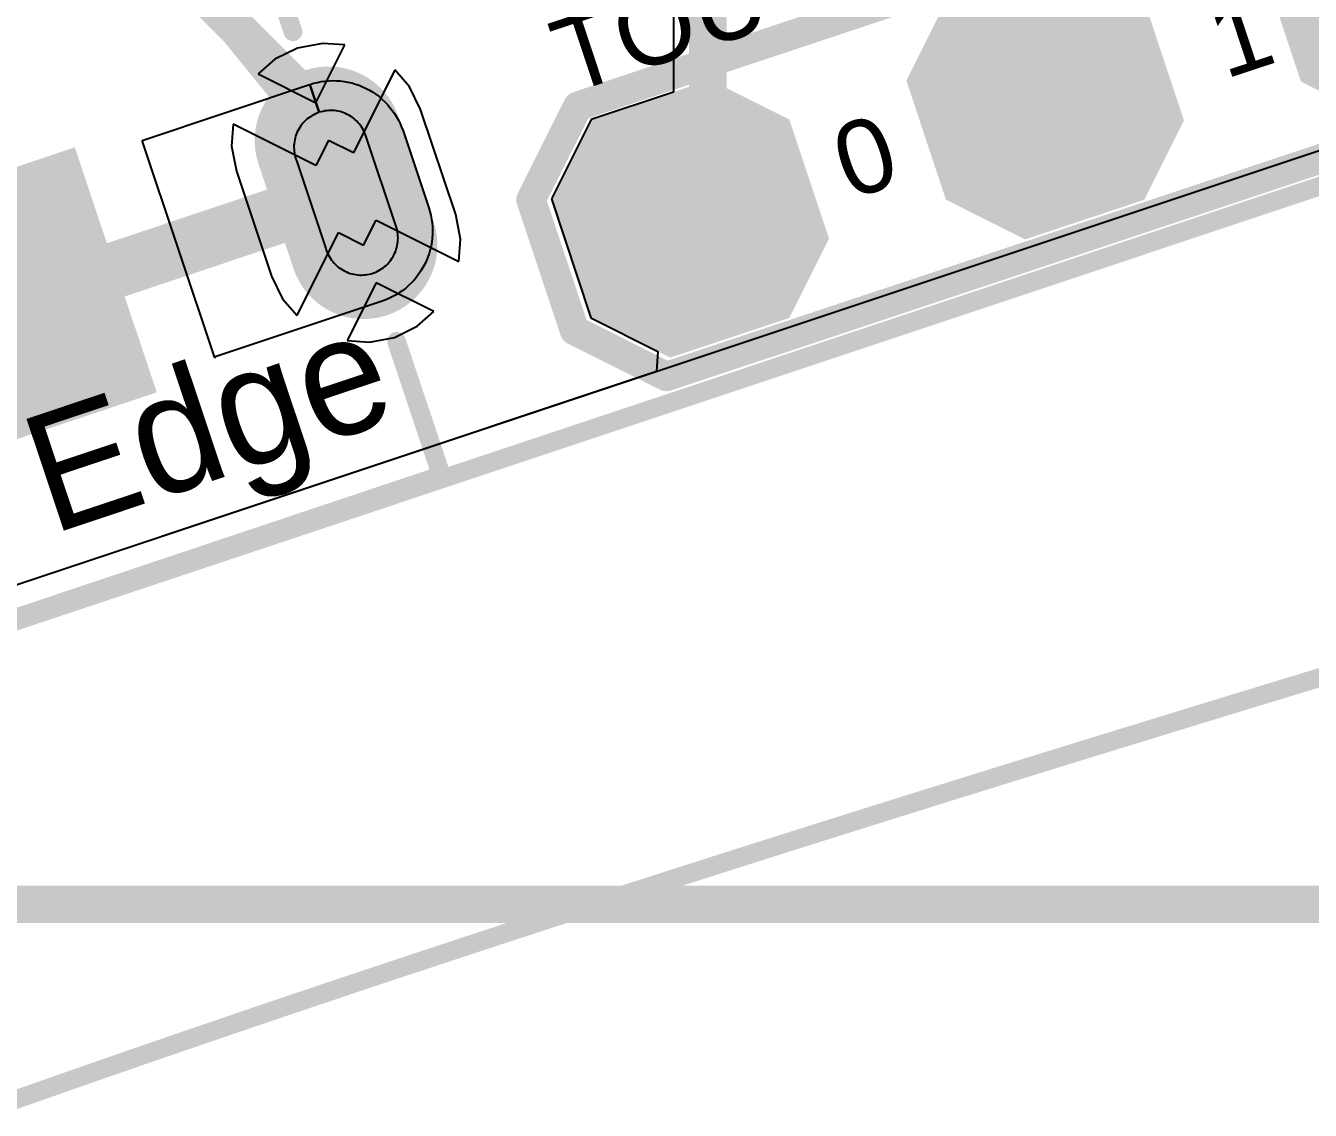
# Model space of a CAD drawing. Header units: millimetres. Extents: x -8 to 96, y -10 to 27.
# Drawn here: x 5.83 to 14.56, y -1.4 to 5.96 of the extents above; entities that cross this region are included whole.
import ezdxf

# ---------------------------------------------------------------- set-up
doc = ezdxf.new("R2010")
doc.units = ezdxf.units.MM
for name, color, linetype in [('BottomLayer', 5, 'Continuous'), ('BottomSolder', 6, 'Continuous'), ('Mechanical1', 6, 'Continuous'), ('Mechanical2', 216, 'Continuous'), ('MultiLayer', 9, 'Continuous'), ('PadHoleLayer', 156, 'Continuous'), ('TopLayer', 1, 'Continuous'), ('TopOverlay', 2, 'Continuous'), ('TopPaste', 8, 'Continuous'), ('TopSolder', 216, 'Continuous')]:
    doc.layers.add(name, color=color, linetype=linetype)
doc.styles.add('Arial', font='', dxfattribs={"height": 0.2})
doc.styles.get('Arial').set_extended_font_data('Arial')

# ---------------------------------------------------------------- blocks, each defined once
blk = doc.blocks.new('4_P___SMD_W____CON__3')
at = {"layer": 'TopLayer'}
for points in [[(0.375, 0.75), (-0.375, 0.75), (-0.75, 0.375), (-0.75, -0.375), (-0.375, -0.75), (0.375, -0.75), (0.75, -0.375), (0.75, 0.375)], [(2.915, 0.75), (2.165, 0.75), (1.79, 0.375), (1.79, -0.375), (2.165, -0.75), (2.915, -0.75), (3.29, -0.375), (3.29, 0.375)], [(5.455, 0.75), (4.705, 0.75), (4.33, 0.375), (4.33, -0.375), (4.705, -0.75), (5.455, -0.75), (5.83, -0.375), (5.83, 0.375)]]:
    blk.add_hatch(color=1, dxfattribs=at).paths.add_polyline_path(points)
at = {"layer": 'TopPaste'}
for points in [[(0.375, 0.75), (-0.375, 0.75), (-0.75, 0.375), (-0.75, -0.375), (-0.375, -0.75), (0.375, -0.75), (0.75, -0.375), (0.75, 0.375)], [(2.915, 0.75), (2.165, 0.75), (1.79, 0.375), (1.79, -0.375), (2.165, -0.75), (2.915, -0.75), (3.29, -0.375), (3.29, 0.375)], [(5.455, 0.75), (4.705, 0.75), (4.33, 0.375), (4.33, -0.375), (4.705, -0.75), (5.455, -0.75), (5.83, -0.375), (5.83, 0.375)]]:
    blk.add_hatch(color=8, dxfattribs=at).paths.add_polyline_path(points)
at = {"layer": 'TopSolder'}
for points in [[(0.4258, 0.8516), (-0.4258, 0.8516), (-0.8516, 0.4258), (-0.8516, -0.4258), (-0.4258, -0.8516), (0.4258, -0.8516), (0.8516, -0.4258), (0.8516, 0.4258)], [(2.9658, 0.8516), (2.1142, 0.8516), (1.6884, 0.4258), (1.6884, -0.4258), (2.1142, -0.8516), (2.9658, -0.8516), (3.3916, -0.4258), (3.3916, 0.4258)], [(5.5058, 0.8516), (4.6542, 0.8516), (4.2284, 0.4258), (4.2284, -0.4258), (4.6542, -0.8516), (5.5058, -0.8516), (5.9316, -0.4258), (5.9316, 0.4258)]]:
    blk.add_hatch(color=216, dxfattribs=at).paths.add_polyline_path(points)
at = {"layer": 'TopOverlay', "const_width": 0.2}
for points in [[(-0.9846, 0.4632), (-0.4826, 0.9652)], [(-0.4826, 0.9652), (-0.3797, 0.9652)], [(-0.3797, 0.9652), (8.102, 0.9652)], [(-0.9846, 0.4632), (-0.9846, -0.4716)], [(-0.9846, -0.4716), (-0.491, -0.9652)], [(-0.491, -0.9652), (8.1165, -0.9652)]]:
    blk.add_lwpolyline(points, dxfattribs=at)
at = {"layer": 'TopOverlay', "const_width": 0.1}
for points in [[(-0.5326, 0.9652, 1), (-0.4326, 0.9652, 1)], [(-0.5326, 0.9652, 1), (-0.4326, 0.9652, 1)], [(-0.4297, 0.9652, 1), (-0.3297, 0.9652, 1)], [(-0.4297, 0.9652, 1), (-0.3297, 0.9652, 1)], [(-1.0346, 0.4632, 1), (-0.9346, 0.4632, 1)], [(-1.0346, 0.4632, 1), (-0.9346, 0.4632, 1)], [(-1.0346, -0.4716, 1), (-0.9346, -0.4716, 1)], [(-1.0346, -0.4716, 1), (-0.9346, -0.4716, 1)], [(-0.541, -0.9652, 1), (-0.441, -0.9652, 1)], [(-0.541, -0.9652, 1), (-0.441, -0.9652, 1)]]:
    blk.add_lwpolyline(points, format="xyb", close=True, dxfattribs=at)
blk = doc.blocks.new('10118194_0001LF__47')
at = {"layer": 'BottomLayer'}
h = blk.add_hatch(color=5, dxfattribs=at)
edge = h.paths.add_edge_path()
edge.add_arc((3.5, -3.075), 0.4, 180, 360)
edge.add_line((3.9, -3.075), (3.9, -2.325))
edge.add_arc((3.5, -2.325), 0.4, 0, 180)
edge.add_line((3.1, -2.325), (3.1, -3.075))
at = {"layer": 'BottomSolder'}
h = blk.add_hatch(color=6, dxfattribs=at)
edge = h.paths.add_edge_path()
edge.add_arc((3.5, -3.075), 0.5016, 180, 360)
edge.add_line((4.0016, -3.075), (4.0016, -2.325))
edge.add_arc((3.5, -2.325), 0.5016, 0, 180)
edge.add_line((2.9984, -2.325), (2.9984, -3.075))
at = {"layer": 'MultiLayer'}
h = blk.add_hatch(color=9, dxfattribs=at)
edge = h.paths.add_edge_path()
edge.add_arc((3.5, -3.075), 0.4, 180, 360)
edge.add_line((3.9, -3.075), (3.9, -2.325))
edge.add_arc((3.5, -2.325), 0.4, 0, 180)
edge.add_line((3.1, -2.325), (3.1, -3.075))
at = {"layer": 'PadHoleLayer'}
h = blk.add_hatch(color=156, dxfattribs=at)
edge = h.paths.add_edge_path()
edge.add_arc((3.5, -3.025), 0.25, 180, 360)
edge.add_line((3.75, -3.025), (3.75, -2.375))
edge.add_arc((3.5, -2.375), 0.25, 0, 180)
edge.add_line((3.25, -2.375), (3.25, -3.025))
at = {"layer": 'TopLayer'}
blk.add_hatch(color=1, dxfattribs=at).paths.add_polyline_path([(0.25, -1.925), (1.75, -1.925), (1.75, -3.475), (0.25, -3.475)])
h = blk.add_hatch(color=1, dxfattribs=at)
edge = h.paths.add_edge_path()
edge.add_arc((3.5, -3.075), 0.4, 180, 360)
edge.add_line((3.9, -3.075), (3.9, -2.325))
edge.add_arc((3.5, -2.325), 0.4, 0, 180)
edge.add_line((3.1, -2.325), (3.1, -3.075))
at = {"layer": 'TopPaste'}
blk.add_hatch(color=8, dxfattribs=at).paths.add_polyline_path([(0.25, -1.925), (1.75, -1.925), (1.75, -3.475), (0.25, -3.475)])
at = {"layer": 'TopSolder'}
blk.add_hatch(color=216, dxfattribs=at).paths.add_polyline_path([(0.1484, -1.8234), (1.8516, -1.8234), (1.8516, -3.5766), (0.1484, -3.5766)])
h = blk.add_hatch(color=216, dxfattribs=at)
edge = h.paths.add_edge_path()
edge.add_arc((3.5, -3.075), 0.5016, 180, 360)
edge.add_line((4.0016, -3.075), (4.0016, -2.325))
edge.add_arc((3.5, -2.325), 0.5016, 0, 180)
edge.add_line((2.9984, -2.325), (2.9984, -3.075))
at = {"layer": 'TopLayer'}
for p, q in [((2.3, -3.48), (2.3, -1.925)), ((2.3, -1.925), (3.4975, -1.925)), ((3.4975, -1.925), (3.4975, -2.125)), ((3.5025, -1.925), (3.5274, -1.9257)), ((3.5025, -2.125), (3.5025, -1.925)), ((3.5274, -1.9257), (3.5534, -1.9277)), ((3.5534, -1.9277), (3.5793, -1.9311)), ((3.5793, -1.9311), (3.6049, -1.9359)), ((3.6049, -1.9359), (3.6303, -1.942)), ((3.6303, -1.942), (3.6554, -1.9494)), ((3.6554, -1.9494), (3.68, -1.9581)), ((3.68, -1.9581), (3.7041, -1.9681)), ((3.7041, -1.9681), (3.7277, -1.9794)), ((3.7277, -1.9794), (3.7506, -1.9918)), ((3.7506, -1.9918), (3.7729, -2.0055)), ((3.7729, -2.0055), (3.7944, -2.0203)), ((3.7944, -2.0203), (3.8151, -2.0362)), ((3.8151, -2.0362), (3.835, -2.0531)), ((3.835, -2.0531), (3.8539, -2.0711)), ((3.8539, -2.0711), (3.8719, -2.09)), ((3.8719, -2.09), (3.8889, -2.1099)), ((3.3422, -2.1804), (3.3323, -2.1889)), ((3.3525, -2.1725), (3.3422, -2.1804)), ((3.3633, -2.1651), (3.3525, -2.1725)), ((3.3744, -2.1583), (3.3633, -2.1651)), ((3.3858, -2.1521), (3.3744, -2.1583)), ((3.3976, -2.1465), (3.3858, -2.1521)), ((3.4096, -2.1415), (3.3976, -2.1465)), ((3.4219, -2.1372), (3.4096, -2.1415)), ((3.4344, -2.1335), (3.4219, -2.1372)), ((3.447, -2.1304), (3.4344, -2.1335)), ((3.4598, -2.1281), (3.447, -2.1304)), ((3.4728, -2.1264), (3.4598, -2.1281)), ((3.4857, -2.1253), (3.4728, -2.1264)), ((3.4975, -2.125), (3.4857, -2.1253)), ((3.5143, -2.1253), (3.5025, -2.125)), ((3.5273, -2.1264), (3.5143, -2.1253)), ((3.5402, -2.1281), (3.5273, -2.1264)), ((3.553, -2.1304), (3.5402, -2.1281)), ((3.5656, -2.1335), (3.553, -2.1304)), ((3.5781, -2.1372), (3.5656, -2.1335)), ((3.5904, -2.1415), (3.5781, -2.1372)), ((3.6024, -2.1465), (3.5904, -2.1415)), ((3.6142, -2.1521), (3.6024, -2.1465)), ((3.6256, -2.1583), (3.6142, -2.1521)), ((3.6367, -2.1651), (3.6256, -2.1583)), ((3.6475, -2.1725), (3.6367, -2.1651)), ((3.6578, -2.1804), (3.6475, -2.1725)), ((3.6677, -2.1889), (3.6578, -2.1804)), ((3.8889, -2.1099), (3.9047, -2.1306)), ((3.9047, -2.1306), (3.9195, -2.1521)), ((3.9195, -2.1521), (3.9332, -2.1744)), ((3.9332, -2.1744), (3.9456, -2.1973)), ((3.2771, -2.2608), (3.2715, -2.2726)), ((3.2833, -2.2494), (3.2771, -2.2608)), ((3.2901, -2.2383), (3.2833, -2.2494)), ((3.2975, -2.2275), (3.2901, -2.2383)), ((3.3054, -2.2172), (3.2975, -2.2275)), ((3.3139, -2.2073), (3.3054, -2.2172)), ((3.3229, -2.1979), (3.3139, -2.2073)), ((3.3323, -2.1889), (3.3229, -2.1979)), ((3.6771, -2.1979), (3.6677, -2.1889)), ((3.6861, -2.2073), (3.6771, -2.1979)), ((3.6946, -2.2172), (3.6861, -2.2073)), ((3.7025, -2.2275), (3.6946, -2.2172)), ((3.7099, -2.2383), (3.7025, -2.2275)), ((3.7167, -2.2494), (3.7099, -2.2383)), ((3.7229, -2.2608), (3.7167, -2.2494)), ((3.7285, -2.2726), (3.7229, -2.2608)), ((3.9456, -2.1973), (3.9569, -2.2209)), ((3.9569, -2.2209), (3.9669, -2.245)), ((3.9669, -2.245), (3.9756, -2.2696)), ((3.2514, -2.3477), (3.2503, -2.3607)), ((3.2531, -2.3348), (3.2514, -2.3477)), ((3.2554, -2.322), (3.2531, -2.3348)), ((3.2585, -2.3094), (3.2554, -2.322)), ((3.2622, -2.2969), (3.2585, -2.3094)), ((3.2665, -2.2846), (3.2622, -2.2969)), ((3.2715, -2.2726), (3.2665, -2.2846)), ((3.7335, -2.2846), (3.7285, -2.2726)), ((3.7378, -2.2969), (3.7335, -2.2846)), ((3.7415, -2.3094), (3.7378, -2.2969)), ((3.7446, -2.322), (3.7415, -2.3094)), ((3.7469, -2.3348), (3.7446, -2.322)), ((3.7486, -2.3477), (3.7469, -2.3348)), ((3.7497, -2.3607), (3.7486, -2.3477)), ((3.9756, -2.2696), (3.983, -2.2947)), ((3.983, -2.2947), (3.9891, -2.3201)), ((3.9891, -2.3201), (3.9939, -2.3457)), ((3.9939, -2.3457), (3.9973, -2.3716)), ((3.2503, -2.3607), (3.25, -2.375)), ((3.25, -2.375), (3.25, -2.385)), ((3.25, -2.385), (3.25, -3.015)), ((3.75, -2.375), (3.7497, -2.3607)), ((3.75, -3.025), (3.75, -2.375)), ((3.9973, -2.3716), (3.9993, -2.3976)), ((3.9993, -2.3976), (4, -2.425)), ((4, -2.425), (4, -2.975)), ((3.25, -3.015), (3.25, -3.025)), ((3.25, -3.025), (3.2503, -3.0381)), ((3.2503, -3.0381), (3.2514, -3.0511)), ((3.2514, -3.0511), (3.2531, -3.0641)), ((3.7469, -3.0641), (3.7486, -3.0511)), ((3.7486, -3.0511), (3.7497, -3.0381)), ((3.7497, -3.0381), (3.75, -3.025)), ((3.9973, -3.0273), (3.9938, -3.0532)), ((3.9993, -3.0012), (3.9973, -3.0273)), ((4, -2.975), (3.9993, -3.0012)), ((3.2531, -3.0641), (3.2555, -3.077)), ((3.2555, -3.077), (3.2585, -3.0897)), ((3.2585, -3.0897), (3.2622, -3.1023)), ((3.2622, -3.1023), (3.2666, -3.1146)), ((3.2666, -3.1146), (3.2716, -3.1267)), ((3.2716, -3.1267), (3.2772, -3.1385)), ((3.2772, -3.1385), (3.2835, -3.15)), ((3.7165, -3.15), (3.7228, -3.1385)), ((3.7228, -3.1385), (3.7284, -3.1267)), ((3.7284, -3.1267), (3.7334, -3.1146)), ((3.7334, -3.1146), (3.7378, -3.1023)), ((3.7378, -3.1023), (3.7415, -3.0897)), ((3.7415, -3.0897), (3.7445, -3.077)), ((3.7445, -3.077), (3.7469, -3.0641)), ((3.9755, -3.1295), (3.9668, -3.1542)), ((3.983, -3.1044), (3.9755, -3.1295)), ((3.9891, -3.079), (3.983, -3.1044)), ((3.9938, -3.0532), (3.9891, -3.079)), ((3.2835, -3.15), (3.2903, -3.1612)), ((3.2903, -3.1612), (3.2977, -3.1719)), ((3.2977, -3.1719), (3.3057, -3.1823)), ((3.3057, -3.1823), (3.3142, -3.1923)), ((3.3142, -3.1923), (3.3232, -3.2018)), ((3.3232, -3.2018), (3.3327, -3.2108)), ((3.3327, -3.2108), (3.3427, -3.2193)), ((3.3427, -3.2193), (3.353, -3.2273)), ((3.6469, -3.2273), (3.6573, -3.2193)), ((3.6573, -3.2193), (3.6673, -3.2108)), ((3.6673, -3.2108), (3.6768, -3.2018)), ((3.6768, -3.2018), (3.6858, -3.1923)), ((3.6858, -3.1923), (3.6943, -3.1823)), ((3.6943, -3.1823), (3.7023, -3.1719)), ((3.7023, -3.1719), (3.7097, -3.1612)), ((3.7097, -3.1612), (3.7165, -3.15)), ((3.933, -3.225), (3.9193, -3.2473)), ((3.9455, -3.202), (3.933, -3.225)), ((3.9568, -3.1784), (3.9455, -3.202)), ((3.9668, -3.1542), (3.9568, -3.1784)), ((3.353, -3.2273), (3.3638, -3.2347)), ((3.3638, -3.2347), (3.375, -3.2415)), ((3.375, -3.2415), (3.3865, -3.2478)), ((3.3865, -3.2478), (3.3983, -3.2534)), ((3.3983, -3.2534), (3.4104, -3.2584)), ((3.4104, -3.2584), (3.4227, -3.2628)), ((3.4227, -3.2628), (3.4353, -3.2665)), ((3.4353, -3.2665), (3.448, -3.2695)), ((3.448, -3.2695), (3.4609, -3.2719)), ((3.4609, -3.2719), (3.4739, -3.2736)), ((3.4739, -3.2736), (3.4869, -3.2747)), ((3.4869, -3.2747), (3.5, -3.275)), ((3.5, -3.275), (3.5131, -3.2747)), ((3.5131, -3.2747), (3.5261, -3.2736)), ((3.5261, -3.2736), (3.5391, -3.2719)), ((3.5391, -3.2719), (3.552, -3.2695)), ((3.552, -3.2695), (3.5647, -3.2665)), ((3.5647, -3.2665), (3.5773, -3.2628)), ((3.5773, -3.2628), (3.5896, -3.2584)), ((3.5896, -3.2584), (3.6017, -3.2534)), ((3.6017, -3.2534), (3.6135, -3.2477)), ((3.6135, -3.2477), (3.625, -3.2415)), ((3.625, -3.2415), (3.6362, -3.2347)), ((3.6362, -3.2347), (3.6469, -3.2273)), ((3.8716, -3.3096), (3.8536, -3.3286)), ((3.8886, -3.2897), (3.8716, -3.3096)), ((3.9045, -3.2689), (3.8886, -3.2897)), ((3.9193, -3.2473), (3.9045, -3.2689)), ((3.7723, -3.3943), (3.75, -3.408)), ((3.7939, -3.3795), (3.7723, -3.3943)), ((3.8147, -3.3636), (3.7939, -3.3795)), ((3.8346, -3.3466), (3.8147, -3.3636)), ((3.8536, -3.3286), (3.8346, -3.3466)), ((2.305, -3.48), (2.3, -3.48)), ((3.5, -3.475), (2.305, -3.475)), ((2.305, -3.475), (2.305, -3.48)), ((3.5262, -3.4743), (3.5, -3.475)), ((3.5523, -3.4723), (3.5262, -3.4743)), ((3.5782, -3.4688), (3.5523, -3.4723)), ((3.604, -3.4641), (3.5782, -3.4688)), ((3.6294, -3.458), (3.604, -3.4641)), ((3.6545, -3.4505), (3.6294, -3.458)), ((3.6792, -3.4418), (3.6545, -3.4505)), ((3.7034, -3.4318), (3.6792, -3.4418)), ((3.727, -3.4205), (3.7034, -3.4318)), ((3.75, -3.408), (3.727, -3.4205))]:
    blk.add_line(p, q, dxfattribs=at)
at = {"layer": 'TopOverlay', "const_width": 0.127}
for points in [[(3.5052, 0), (3.5052, -1.5494)], [(3.5052, -3.765), (3.5052, -4.7244)], [(-3.5052, -4.7244), (3.5052, -4.7244)]]:
    blk.add_lwpolyline(points, dxfattribs=at)
at = {"layer": 'TopOverlay', "const_width": 0.0635}
for points in [[(3.4735, -1.5494, 1), (3.537, -1.5494, 1)], [(3.4735, -3.765, 1), (3.537, -3.765, 1)], [(3.4735, -4.7244, 1), (3.537, -4.7244, 1)], [(3.4735, -4.7244, 1), (3.537, -4.7244, 1)]]:
    blk.add_lwpolyline(points, format="xyb", close=True, dxfattribs=at)
at = {"layer": 'TopOverlay'}
blk.add_text('PCB Edge', height=0.8, dxfattribs=at).set_placement((-1.6288, -4.2668))

msp = doc.modelspace()

# ---------------------------------------------------------------- linework, layer by layer
at = {"layer": 'BottomLayer'}
for p, q in [((26.797, 9.1749), (0.357, 0.3616)), ((7.6813, 5.8101), (7.5266, 5.7346)), ((7.8504, 5.8429), (7.6813, 5.8101)), ((7.8052, 5.44), (8.0008, 5.8324)), ((8.0008, 5.8324), (7.8504, 5.8429)), ((7.5266, 5.7346), (7.4127, 5.6356)), ((7.4127, 5.6356), (7.8052, 5.44)), ((8.3418, 5.6624), (8.0611, 5.0995)), ((8.4407, 5.5486), (8.3418, 5.6624)), ((8.5162, 5.3938), (8.4407, 5.5486)), ((8.7542, 4.6826), (8.5162, 5.3938)), ((7.2427, 5.2947), (7.2322, 5.1442)), ((7.8056, 5.014), (7.2427, 5.2947)), ((7.8906, 5.1845), (7.8056, 5.014)), ((8.0611, 5.0995), (7.8906, 5.1845)), ((7.2322, 5.1442), (7.2651, 4.9752)), ((7.2651, 4.9752), (7.5031, 4.2639)), ((8.1286, 4.4733), (8.2136, 4.6437)), ((8.2136, 4.6437), (8.7765, 4.3631)), ((8.787, 4.5135), (8.7542, 4.6826)), ((7.6775, 3.9954), (7.9581, 4.5583)), ((7.9581, 4.5583), (8.1286, 4.4733)), ((8.7765, 4.3631), (8.787, 4.5135)), ((7.5031, 4.2639), (7.5785, 4.1092)), ((8.2141, 4.2178), (8.0184, 3.8254)), ((8.6065, 4.0221), (8.2141, 4.2178)), ((7.5785, 4.1092), (7.6775, 3.9954)), ((8.4927, 3.9232), (8.6065, 4.0221)), ((8.1689, 3.8148), (8.3379, 3.8477)), ((8.3379, 3.8477), (8.4927, 3.9232)), ((8.0184, 3.8254), (8.1689, 3.8148))]:
    msp.add_line(p, q, dxfattribs=at)
at = {"layer": 'BottomLayer', "const_width": 0.254}
for points in [[(6.2046, 7.0107), (8.0096, 5.2057)], [(8.0096, 4.8289), (8.0096, 5.2057)], [(1.3714, 2.6078), (8.0096, 4.8289)], [(8.0096, 4.8289), (8.0096, 4.8289)]]:
    msp.add_lwpolyline(points, dxfattribs=at)
at = {"layer": 'BottomLayer', "const_width": 0.127}
for points in [[(7.9461, 5.2057, 1), (8.0731, 5.2057, 1)], [(7.9461, 5.2057, 1), (8.0731, 5.2057, 1)], [(7.9461, 4.8289, 1), (8.0731, 4.8289, 1)], [(7.9461, 4.8289, 1), (8.0731, 4.8289, 1)], [(7.9461, 4.8289, 1), (8.0731, 4.8289, 1)], [(7.9461, 4.8289, 1), (8.0731, 4.8289, 1)]]:
    msp.add_lwpolyline(points, format="xyb", close=True, dxfattribs=at)
at = {"layer": 'Mechanical1', "const_width": 0.254}
msp.add_lwpolyline([(0.3175, 0), (28.3972, 0)], dxfattribs=at)
at = {"layer": 'Mechanical2', "const_width": 0.127}
msp.add_lwpolyline([(0, 0), (27, 9)], dxfattribs=at)
at = {"layer": 'TopLayer'}
for p, q in [((10.2331, 6.2153), (10.2331, 5.5128)), ((7.6813, 5.8101), (7.5266, 5.7346)), ((7.8504, 5.8429), (7.6813, 5.8101)), ((7.8052, 5.44), (8.0008, 5.8324)), ((8.0008, 5.8324), (7.8504, 5.8429)), ((7.5266, 5.7346), (7.4127, 5.6356)), ((7.4127, 5.6356), (7.8052, 5.44)), ((8.3418, 5.6624), (8.0611, 5.0995)), ((8.4407, 5.5486), (8.3418, 5.6624)), ((8.5162, 5.3938), (8.4407, 5.5486)), ((10.2331, 5.5128), (9.6735, 5.3266)), ((8.7542, 4.6826), (8.5162, 5.3938)), ((9.6735, 5.3266), (9.4039, 4.7882)), ((7.2427, 5.2947), (7.2322, 5.1442)), ((7.8056, 5.014), (7.2427, 5.2947)), ((7.8906, 5.1845), (7.8056, 5.014)), ((8.0611, 5.0995), (7.8906, 5.1845)), ((7.2322, 5.1442), (7.2651, 4.9752)), ((7.2651, 4.9752), (7.5031, 4.2639)), ((9.4039, 4.7882), (9.6727, 3.9801)), ((8.1286, 4.4733), (8.2136, 4.6437)), ((8.2136, 4.6437), (8.7765, 4.3631)), ((8.787, 4.5135), (8.7542, 4.6826)), ((7.6775, 3.9954), (7.9581, 4.5583)), ((7.9581, 4.5583), (8.1286, 4.4733)), ((8.7765, 4.3631), (8.787, 4.5135)), ((7.5031, 4.2639), (7.5785, 4.1092)), ((8.2141, 4.2178), (8.0184, 3.8254)), ((8.6065, 4.0221), (8.2141, 4.2178)), ((7.5785, 4.1092), (7.6775, 3.9954)), ((8.4927, 3.9232), (8.6065, 4.0221)), ((9.6727, 3.9801), (10.1277, 3.7523)), ((8.1689, 3.8148), (8.3379, 3.8477)), ((8.3379, 3.8477), (8.4927, 3.9232)), ((8.0184, 3.8254), (8.1689, 3.8148)), ((10.1277, 3.7523), (10.1179, 3.6152)), ((10.1179, 3.6152), (0.357, 0.3616))]:
    msp.add_line(p, q, dxfattribs=at)
for points, const_width in [([(12.7565, 5.8069), (14.9862, 8.0366)], 0.254), ([(6.3231, 7.1117), (7.8906, 5.1845)], 0.254), ([(10.4661, 4.7727), (10.4661, 6.2153)], 0.254), ([(12.7565, 5.4547), (12.7565, 5.8069)], 0.254), ([(7.8906, 5.1845), (8.0096, 4.8289)], 0.254), ([(5.6388, 4.0356), (8.0096, 4.8289)], 0.381), ([(8.0096, 4.8289), (8.0096, 4.8289)], 0.254), ([(10.3464, 4.653), (10.4661, 4.7727)], 0.254)]:
    msp.add_lwpolyline(points, dxfattribs=dict(at, const_width=const_width))
for points, const_width in [([(12.693, 5.8069, 1), (12.82, 5.8069, 1)], 0.127), ([(12.693, 5.8069, 1), (12.82, 5.8069, 1)], 0.127), ([(12.693, 5.4547, 1), (12.82, 5.4547, 1)], 0.127), ([(7.8271, 5.1845, 1), (7.9541, 5.1845, 1)], 0.127), ([(7.8271, 5.1845, 1), (7.9541, 5.1845, 1)], 0.127), ([(7.9144, 4.8289, 1), (8.1049, 4.8289, 1)], 0.1905), ([(7.9461, 4.8289, 1), (8.0731, 4.8289, 1)], 0.127), ([(7.9461, 4.8289, 1), (8.0731, 4.8289, 1)], 0.127), ([(7.9461, 4.8289, 1), (8.0731, 4.8289, 1)], 0.127), ([(10.4026, 4.7727, 1), (10.5296, 4.7727, 1)], 0.127), ([(10.4026, 4.7727, 1), (10.5296, 4.7727, 1)], 0.127), ([(10.2829, 4.653, 1), (10.4099, 4.653, 1)], 0.127)]:
    msp.add_lwpolyline(points, format="xyb", close=True, dxfattribs=dict(at, const_width=const_width))
at = {"layer": 'TopOverlay', "const_width": 0.127}
for points in [[(14.4841, 1.497), (14.5392, 1.5138)], [(14.5392, 1.5138), (14.5944, 1.5306)], [(14.5944, 1.5306), (14.6496, 1.5474)], [(14.2097, 1.4133), (14.2644, 1.43)], [(14.2644, 1.43), (14.3192, 1.4468)], [(14.3192, 1.4468), (14.3741, 1.4635)], [(14.3741, 1.4635), (14.4291, 1.4803)], [(14.4291, 1.4803), (14.4841, 1.497)], [(13.9372, 1.3301), (13.9915, 1.3467)], [(13.9915, 1.3467), (14.046, 1.3633)], [(14.046, 1.3633), (14.1005, 1.38)], [(14.1005, 1.38), (14.155, 1.3966)], [(14.155, 1.3966), (14.2097, 1.4133)], [(13.6127, 1.2307), (13.6666, 1.2472)], [(13.6666, 1.2472), (13.7206, 1.2637)], [(13.7206, 1.2637), (13.7746, 1.2803)], [(13.7746, 1.2803), (13.8287, 1.2969)], [(13.8287, 1.2969), (13.8829, 1.3135)], [(13.8829, 1.3135), (13.9372, 1.3301)], [(13.3445, 1.1483), (13.398, 1.1647)], [(13.398, 1.1647), (13.4516, 1.1812)], [(13.4516, 1.1812), (13.5052, 1.1977)], [(13.5052, 1.1977), (13.5589, 1.2142)], [(13.5589, 1.2142), (13.6127, 1.2307)], [(13.0782, 1.0663), (13.1313, 1.0827)], [(13.1313, 1.0827), (13.1845, 1.0991)], [(13.1845, 1.0991), (13.2377, 1.1155)], [(13.2377, 1.1155), (13.2911, 1.1319)], [(13.2911, 1.1319), (13.3445, 1.1483)], [(12.7612, 0.9684), (12.8139, 0.9847)], [(12.8139, 0.9847), (12.8666, 1.001)], [(12.8666, 1.001), (12.9194, 1.0173)], [(12.9194, 1.0173), (12.9722, 1.0336)], [(12.9722, 1.0336), (13.0252, 1.05)], [(13.0252, 1.05), (13.0782, 1.0663)], [(12.4993, 0.8873), (12.5515, 0.9035)], [(12.5515, 0.9035), (12.6038, 0.9197)], [(12.6038, 0.9197), (12.6562, 0.9359)], [(12.6562, 0.9359), (12.7087, 0.9522)], [(12.7087, 0.9522), (12.7612, 0.9684)], [(12.2393, 0.8065), (12.2912, 0.8227)], [(12.2912, 0.8227), (12.3431, 0.8388)], [(12.3431, 0.8388), (12.3951, 0.855)], [(12.3951, 0.855), (12.4471, 0.8711)], [(12.4471, 0.8711), (12.4993, 0.8873)], [(11.93, 0.7101), (11.9814, 0.7261)], [(11.9814, 0.7261), (12.0328, 0.7422)], [(12.0328, 0.7422), (12.0843, 0.7583)], [(12.0843, 0.7583), (12.1359, 0.7743)], [(12.1359, 0.7743), (12.1876, 0.7904)], [(12.1876, 0.7904), (12.2393, 0.8065)], [(11.6745, 0.6302), (11.7254, 0.6461)], [(11.7254, 0.6461), (11.7764, 0.6621)], [(11.7764, 0.6621), (11.8276, 0.6781)], [(11.8276, 0.6781), (11.8788, 0.6941)], [(11.8788, 0.6941), (11.93, 0.7101)], [(11.3705, 0.5347), (11.4209, 0.5506)], [(11.4209, 0.5506), (11.4715, 0.5664)], [(11.4715, 0.5664), (11.5221, 0.5824)], [(11.5221, 0.5824), (11.5728, 0.5983)], [(11.5728, 0.5983), (11.6236, 0.6142)], [(11.6236, 0.6142), (11.6745, 0.6302)], [(11.1194, 0.4555), (11.1694, 0.4713)], [(11.1694, 0.4713), (11.2196, 0.4871)], [(11.2196, 0.4871), (11.2698, 0.503)], [(11.2698, 0.503), (11.3201, 0.5188)], [(11.3201, 0.5188), (11.3705, 0.5347)], [(10.8207, 0.3609), (10.8703, 0.3767)], [(10.8703, 0.3767), (10.9199, 0.3924)], [(10.9199, 0.3924), (10.9697, 0.4082)], [(10.9697, 0.4082), (11.0195, 0.4239)], [(11.0195, 0.4239), (11.0694, 0.4397)], [(11.0694, 0.4397), (11.1194, 0.4555)], [(10.5741, 0.2825), (10.6233, 0.2982)], [(10.6233, 0.2982), (10.6725, 0.3138)], [(10.6725, 0.3138), (10.7218, 0.3295)], [(10.7218, 0.3295), (10.7712, 0.3452)], [(10.7712, 0.3452), (10.8207, 0.3609)], [(10.2809, 0.1888), (10.3783, 0.22)], [(10.3783, 0.22), (10.476, 0.2512)], [(10.476, 0.2512), (10.5741, 0.2825)], [(9.9906, 0.0956), (10.1354, 0.1422)], [(10.1354, 0.1422), (10.2809, 0.1888)], [(9.7033, 0.0029), (9.8466, 0.0492)], [(9.8466, 0.0492), (9.9906, 0.0956)], [(9.4189, -0.0894), (9.5607, -0.0433)], [(9.5607, -0.0433), (9.7033, 0.0029)], [(9.1375, -0.1812), (9.2779, -0.1354)], [(9.2779, -0.1354), (9.4189, -0.0894)], [(8.859, -0.2726), (8.9979, -0.2269)], [(8.9979, -0.2269), (9.1375, -0.1812)], [(8.5834, -0.3635), (8.7208, -0.3181)], [(8.7208, -0.3181), (8.859, -0.2726)], [(8.3107, -0.4539), (8.4467, -0.4088)], [(8.4467, -0.4088), (8.5834, -0.3635)], [(8.1306, -0.514), (8.2205, -0.484)], [(8.2205, -0.484), (8.3107, -0.4539)], [(7.8627, -0.6037), (7.9517, -0.5738)], [(7.9517, -0.5738), (8.041, -0.5439)], [(8.041, -0.5439), (8.1306, -0.514)], [(7.5977, -0.693), (7.6858, -0.6633)], [(7.6858, -0.6633), (7.7741, -0.6335)], [(7.7741, -0.6335), (7.8627, -0.6037)], [(7.2057, -0.8261), (7.5101, -0.7226)], [(7.5101, -0.7226), (7.5977, -0.693)], [(6.9052, -0.9289), (7.2057, -0.8261)], [(6.6507, -1.0166), (6.9052, -0.9289)], [(6.4408, -1.0893), (6.6507, -1.0166)], [(6.2327, -1.1618), (6.4408, -1.0893)], [(6.0677, -1.2195), (6.2327, -1.1618)], [(5.7411, -1.3343), (5.9038, -1.277)], [(5.9038, -1.277), (6.0677, -1.2195)]]:
    msp.add_lwpolyline(points, dxfattribs=at)
at = {"layer": 'TopOverlay', "const_width": 0.0635}
for points in [[(14.5074, 1.5138, 1), (14.5709, 1.5138, 1)], [(14.5074, 1.5138, 1), (14.5709, 1.5138, 1)], [(14.5626, 1.5306, 1), (14.6261, 1.5306, 1)], [(14.5626, 1.5306, 1), (14.6261, 1.5306, 1)], [(14.2327, 1.43, 1), (14.2962, 1.43, 1)], [(14.2327, 1.43, 1), (14.2962, 1.43, 1)], [(14.2875, 1.4468, 1), (14.351, 1.4468, 1)], [(14.2875, 1.4468, 1), (14.351, 1.4468, 1)], [(14.3424, 1.4635, 1), (14.4059, 1.4635, 1)], [(14.3424, 1.4635, 1), (14.4059, 1.4635, 1)], [(14.3973, 1.4803, 1), (14.4608, 1.4803, 1)], [(14.3973, 1.4803, 1), (14.4608, 1.4803, 1)], [(14.4523, 1.497, 1), (14.5158, 1.497, 1)], [(14.4523, 1.497, 1), (14.5158, 1.497, 1)], [(13.9598, 1.3467, 1), (14.0233, 1.3467, 1)], [(13.9598, 1.3467, 1), (14.0233, 1.3467, 1)], [(14.0142, 1.3633, 1), (14.0777, 1.3633, 1)], [(14.0142, 1.3633, 1), (14.0777, 1.3633, 1)], [(14.0687, 1.38, 1), (14.1322, 1.38, 1)], [(14.0687, 1.38, 1), (14.1322, 1.38, 1)], [(14.1233, 1.3966, 1), (14.1868, 1.3966, 1)], [(14.1233, 1.3966, 1), (14.1868, 1.3966, 1)], [(14.1779, 1.4133, 1), (14.2414, 1.4133, 1)], [(14.1779, 1.4133, 1), (14.2414, 1.4133, 1)], [(13.6349, 1.2472, 1), (13.6984, 1.2472, 1)], [(13.6349, 1.2472, 1), (13.6984, 1.2472, 1)], [(13.6888, 1.2637, 1), (13.7523, 1.2637, 1)], [(13.6888, 1.2637, 1), (13.7523, 1.2637, 1)], [(13.7429, 1.2803, 1), (13.8064, 1.2803, 1)], [(13.7429, 1.2803, 1), (13.8064, 1.2803, 1)], [(13.797, 1.2969, 1), (13.8605, 1.2969, 1)], [(13.797, 1.2969, 1), (13.8605, 1.2969, 1)], [(13.8512, 1.3135, 1), (13.9147, 1.3135, 1)], [(13.8512, 1.3135, 1), (13.9147, 1.3135, 1)], [(13.9055, 1.3301, 1), (13.969, 1.3301, 1)], [(13.9055, 1.3301, 1), (13.969, 1.3301, 1)], [(13.3662, 1.1647, 1), (13.4297, 1.1647, 1)], [(13.3662, 1.1647, 1), (13.4297, 1.1647, 1)], [(13.4198, 1.1812, 1), (13.4833, 1.1812, 1)], [(13.4198, 1.1812, 1), (13.4833, 1.1812, 1)], [(13.4735, 1.1977, 1), (13.537, 1.1977, 1)], [(13.4735, 1.1977, 1), (13.537, 1.1977, 1)], [(13.5272, 1.2142, 1), (13.5907, 1.2142, 1)], [(13.5272, 1.2142, 1), (13.5907, 1.2142, 1)], [(13.581, 1.2307, 1), (13.6445, 1.2307, 1)], [(13.581, 1.2307, 1), (13.6445, 1.2307, 1)], [(13.0995, 1.0827, 1), (13.163, 1.0827, 1)], [(13.0995, 1.0827, 1), (13.163, 1.0827, 1)], [(13.1527, 1.0991, 1), (13.2162, 1.0991, 1)], [(13.1527, 1.0991, 1), (13.2162, 1.0991, 1)], [(13.206, 1.1155, 1), (13.2695, 1.1155, 1)], [(13.206, 1.1155, 1), (13.2695, 1.1155, 1)], [(13.2593, 1.1319, 1), (13.3228, 1.1319, 1)], [(13.2593, 1.1319, 1), (13.3228, 1.1319, 1)], [(13.3127, 1.1483, 1), (13.3762, 1.1483, 1)], [(13.3127, 1.1483, 1), (13.3762, 1.1483, 1)], [(12.7821, 0.9847, 1), (12.8456, 0.9847, 1)], [(12.7821, 0.9847, 1), (12.8456, 0.9847, 1)], [(12.8348, 1.001, 1), (12.8983, 1.001, 1)], [(12.8348, 1.001, 1), (12.8983, 1.001, 1)], [(12.8876, 1.0173, 1), (12.9511, 1.0173, 1)], [(12.8876, 1.0173, 1), (12.9511, 1.0173, 1)], [(12.9405, 1.0336, 1), (13.004, 1.0336, 1)], [(12.9405, 1.0336, 1), (13.004, 1.0336, 1)], [(12.9934, 1.05, 1), (13.0569, 1.05, 1)], [(12.9934, 1.05, 1), (13.0569, 1.05, 1)], [(13.0464, 1.0663, 1), (13.1099, 1.0663, 1)], [(13.0464, 1.0663, 1), (13.1099, 1.0663, 1)], [(12.5198, 0.9035, 1), (12.5833, 0.9035, 1)], [(12.5198, 0.9035, 1), (12.5833, 0.9035, 1)], [(12.5721, 0.9197, 1), (12.6356, 0.9197, 1)], [(12.5721, 0.9197, 1), (12.6356, 0.9197, 1)], [(12.6245, 0.9359, 1), (12.688, 0.9359, 1)], [(12.6245, 0.9359, 1), (12.688, 0.9359, 1)], [(12.6769, 0.9522, 1), (12.7404, 0.9522, 1)], [(12.6769, 0.9522, 1), (12.7404, 0.9522, 1)], [(12.7295, 0.9684, 1), (12.793, 0.9684, 1)], [(12.7295, 0.9684, 1), (12.793, 0.9684, 1)], [(12.2594, 0.8227, 1), (12.3229, 0.8227, 1)], [(12.2594, 0.8227, 1), (12.3229, 0.8227, 1)], [(12.3113, 0.8388, 1), (12.3748, 0.8388, 1)], [(12.3113, 0.8388, 1), (12.3748, 0.8388, 1)], [(12.3633, 0.855, 1), (12.4268, 0.855, 1)], [(12.3633, 0.855, 1), (12.4268, 0.855, 1)], [(12.4154, 0.8711, 1), (12.4789, 0.8711, 1)], [(12.4154, 0.8711, 1), (12.4789, 0.8711, 1)], [(12.4675, 0.8873, 1), (12.531, 0.8873, 1)], [(12.4675, 0.8873, 1), (12.531, 0.8873, 1)], [(11.9496, 0.7261, 1), (12.0131, 0.7261, 1)], [(11.9496, 0.7261, 1), (12.0131, 0.7261, 1)], [(12.0011, 0.7422, 1), (12.0646, 0.7422, 1)], [(12.0011, 0.7422, 1), (12.0646, 0.7422, 1)], [(12.0526, 0.7583, 1), (12.1161, 0.7583, 1)], [(12.0526, 0.7583, 1), (12.1161, 0.7583, 1)], [(12.1042, 0.7743, 1), (12.1677, 0.7743, 1)], [(12.1042, 0.7743, 1), (12.1677, 0.7743, 1)], [(12.1558, 0.7904, 1), (12.2193, 0.7904, 1)], [(12.1558, 0.7904, 1), (12.2193, 0.7904, 1)], [(12.2076, 0.8065, 1), (12.2711, 0.8065, 1)], [(12.2076, 0.8065, 1), (12.2711, 0.8065, 1)], [(11.6937, 0.6461, 1), (11.7572, 0.6461, 1)], [(11.6937, 0.6461, 1), (11.7572, 0.6461, 1)], [(11.7447, 0.6621, 1), (11.8082, 0.6621, 1)], [(11.7447, 0.6621, 1), (11.8082, 0.6621, 1)], [(11.7958, 0.6781, 1), (11.8593, 0.6781, 1)], [(11.7958, 0.6781, 1), (11.8593, 0.6781, 1)], [(11.847, 0.6941, 1), (11.9105, 0.6941, 1)], [(11.847, 0.6941, 1), (11.9105, 0.6941, 1)], [(11.8983, 0.7101, 1), (11.9618, 0.7101, 1)], [(11.8983, 0.7101, 1), (11.9618, 0.7101, 1)], [(11.3892, 0.5506, 1), (11.4527, 0.5506, 1)], [(11.3892, 0.5506, 1), (11.4527, 0.5506, 1)], [(11.4397, 0.5664, 1), (11.5032, 0.5664, 1)], [(11.4397, 0.5664, 1), (11.5032, 0.5664, 1)], [(11.4904, 0.5824, 1), (11.5539, 0.5824, 1)], [(11.4904, 0.5824, 1), (11.5539, 0.5824, 1)], [(11.5411, 0.5983, 1), (11.6046, 0.5983, 1)], [(11.5411, 0.5983, 1), (11.6046, 0.5983, 1)], [(11.5918, 0.6142, 1), (11.6553, 0.6142, 1)], [(11.5918, 0.6142, 1), (11.6553, 0.6142, 1)], [(11.6427, 0.6302, 1), (11.7062, 0.6302, 1)], [(11.6427, 0.6302, 1), (11.7062, 0.6302, 1)], [(11.1377, 0.4713, 1), (11.2012, 0.4713, 1)], [(11.1377, 0.4713, 1), (11.2012, 0.4713, 1)], [(11.1878, 0.4871, 1), (11.2513, 0.4871, 1)], [(11.1878, 0.4871, 1), (11.2513, 0.4871, 1)], [(11.238, 0.503, 1), (11.3015, 0.503, 1)], [(11.238, 0.503, 1), (11.3015, 0.503, 1)], [(11.2883, 0.5188, 1), (11.3518, 0.5188, 1)], [(11.2883, 0.5188, 1), (11.3518, 0.5188, 1)], [(11.3387, 0.5347, 1), (11.4022, 0.5347, 1)], [(11.3387, 0.5347, 1), (11.4022, 0.5347, 1)], [(10.8385, 0.3767, 1), (10.902, 0.3767, 1)], [(10.8385, 0.3767, 1), (10.902, 0.3767, 1)], [(10.8882, 0.3924, 1), (10.9517, 0.3924, 1)], [(10.8882, 0.3924, 1), (10.9517, 0.3924, 1)], [(10.9379, 0.4082, 1), (11.0014, 0.4082, 1)], [(10.9379, 0.4082, 1), (11.0014, 0.4082, 1)], [(10.9877, 0.4239, 1), (11.0512, 0.4239, 1)], [(10.9877, 0.4239, 1), (11.0512, 0.4239, 1)], [(11.0376, 0.4397, 1), (11.1011, 0.4397, 1)], [(11.0376, 0.4397, 1), (11.1011, 0.4397, 1)], [(11.0876, 0.4555, 1), (11.1511, 0.4555, 1)], [(11.0876, 0.4555, 1), (11.1511, 0.4555, 1)], [(10.5915, 0.2982, 1), (10.655, 0.2982, 1)], [(10.5915, 0.2982, 1), (10.655, 0.2982, 1)], [(10.6407, 0.3138, 1), (10.7042, 0.3138, 1)], [(10.6407, 0.3138, 1), (10.7042, 0.3138, 1)], [(10.6901, 0.3295, 1), (10.7536, 0.3295, 1)], [(10.6901, 0.3295, 1), (10.7536, 0.3295, 1)], [(10.7395, 0.3452, 1), (10.803, 0.3452, 1)], [(10.7395, 0.3452, 1), (10.803, 0.3452, 1)], [(10.789, 0.3609, 1), (10.8525, 0.3609, 1)], [(10.789, 0.3609, 1), (10.8525, 0.3609, 1)], [(10.3465, 0.22, 1), (10.41, 0.22, 1)], [(10.3465, 0.22, 1), (10.41, 0.22, 1)], [(10.4443, 0.2512, 1), (10.5078, 0.2512, 1)], [(10.4443, 0.2512, 1), (10.5078, 0.2512, 1)], [(10.5423, 0.2825, 1), (10.6058, 0.2825, 1)], [(10.5423, 0.2825, 1), (10.6058, 0.2825, 1)], [(10.1036, 0.1422, 1), (10.1671, 0.1422, 1)], [(10.1036, 0.1422, 1), (10.1671, 0.1422, 1)], [(10.2491, 0.1888, 1), (10.3126, 0.1888, 1)], [(10.2491, 0.1888, 1), (10.3126, 0.1888, 1)], [(9.8148, 0.0492, 1), (9.8783, 0.0492, 1)], [(9.8148, 0.0492, 1), (9.8783, 0.0492, 1)], [(9.9588, 0.0956, 1), (10.0223, 0.0956, 1)], [(9.9588, 0.0956, 1), (10.0223, 0.0956, 1)], [(9.529, -0.0433, 1), (9.5925, -0.0433, 1)], [(9.529, -0.0433, 1), (9.5925, -0.0433, 1)], [(9.6715, 0.0029, 1), (9.735, 0.0029, 1)], [(9.6715, 0.0029, 1), (9.735, 0.0029, 1)], [(9.2461, -0.1354, 1), (9.3096, -0.1354, 1)], [(9.2461, -0.1354, 1), (9.3096, -0.1354, 1)], [(9.3872, -0.0894, 1), (9.4507, -0.0894, 1)], [(9.3872, -0.0894, 1), (9.4507, -0.0894, 1)], [(8.9661, -0.2269, 1), (9.0296, -0.2269, 1)], [(8.9661, -0.2269, 1), (9.0296, -0.2269, 1)], [(9.1058, -0.1812, 1), (9.1693, -0.1812, 1)], [(9.1058, -0.1812, 1), (9.1693, -0.1812, 1)], [(8.6891, -0.3181, 1), (8.7526, -0.3181, 1)], [(8.6891, -0.3181, 1), (8.7526, -0.3181, 1)], [(8.8273, -0.2726, 1), (8.8908, -0.2726, 1)], [(8.8273, -0.2726, 1), (8.8908, -0.2726, 1)], [(8.415, -0.4088, 1), (8.4785, -0.4088, 1)], [(8.415, -0.4088, 1), (8.4785, -0.4088, 1)], [(8.5517, -0.3635, 1), (8.6152, -0.3635, 1)], [(8.5517, -0.3635, 1), (8.6152, -0.3635, 1)], [(8.1887, -0.484, 1), (8.2522, -0.484, 1)], [(8.1887, -0.484, 1), (8.2522, -0.484, 1)], [(8.279, -0.4539, 1), (8.3425, -0.4539, 1)], [(8.279, -0.4539, 1), (8.3425, -0.4539, 1)], [(7.9199, -0.5738, 1), (7.9834, -0.5738, 1)], [(7.9199, -0.5738, 1), (7.9834, -0.5738, 1)], [(8.0092, -0.5439, 1), (8.0727, -0.5439, 1)], [(8.0092, -0.5439, 1), (8.0727, -0.5439, 1)], [(8.0988, -0.514, 1), (8.1623, -0.514, 1)], [(8.0988, -0.514, 1), (8.1623, -0.514, 1)], [(7.654, -0.6633, 1), (7.7175, -0.6633, 1)], [(7.654, -0.6633, 1), (7.7175, -0.6633, 1)], [(7.7423, -0.6335, 1), (7.8058, -0.6335, 1)], [(7.7423, -0.6335, 1), (7.8058, -0.6335, 1)], [(7.831, -0.6037, 1), (7.8945, -0.6037, 1)], [(7.831, -0.6037, 1), (7.8945, -0.6037, 1)], [(7.4783, -0.7226, 1), (7.5418, -0.7226, 1)], [(7.4783, -0.7226, 1), (7.5418, -0.7226, 1)], [(7.566, -0.693, 1), (7.6295, -0.693, 1)], [(7.566, -0.693, 1), (7.6295, -0.693, 1)], [(7.1739, -0.8261, 1), (7.2374, -0.8261, 1)], [(7.1739, -0.8261, 1), (7.2374, -0.8261, 1)], [(6.8735, -0.9289, 1), (6.937, -0.9289, 1)], [(6.8735, -0.9289, 1), (6.937, -0.9289, 1)], [(6.619, -1.0166, 1), (6.6825, -1.0166, 1)], [(6.619, -1.0166, 1), (6.6825, -1.0166, 1)], [(6.409, -1.0893, 1), (6.4725, -1.0893, 1)], [(6.409, -1.0893, 1), (6.4725, -1.0893, 1)], [(6.201, -1.1618, 1), (6.2645, -1.1618, 1)], [(6.201, -1.1618, 1), (6.2645, -1.1618, 1)], [(5.872, -1.277, 1), (5.9355, -1.277, 1)], [(5.872, -1.277, 1), (5.9355, -1.277, 1)], [(6.0359, -1.2195, 1), (6.0994, -1.2195, 1)], [(6.0359, -1.2195, 1), (6.0994, -1.2195, 1)]]:
    msp.add_lwpolyline(points, format="xyb", close=True, dxfattribs=at)

# ---------------------------------------------------------------- block references
for name, p, rotation in [('4_P___SMD_W____CON__3', (10.3464, 4.653), 18.39999999999998), ('10118194_0001LF__47', (3.8338, 6.2788), 18.5)]:
    msp.add_blockref(name, p, dxfattribs=dict(rotation=rotation))

# ---------------------------------------------------------------- texts
at = {"layer": 'TopOverlay', "style": 'Arial'}
for s, height, p in [('TOUCH CONTROL', 0.499999, (9.5209, 5.4956)), ('1', 0.5, (13.977, 5.5988)), ('0', 0.5, (11.4281, 4.7786))]:
    msp.add_text(s, height=height, rotation=18.4, dxfattribs=at).set_placement(p)

doc.saveas('drawing.dxf')
